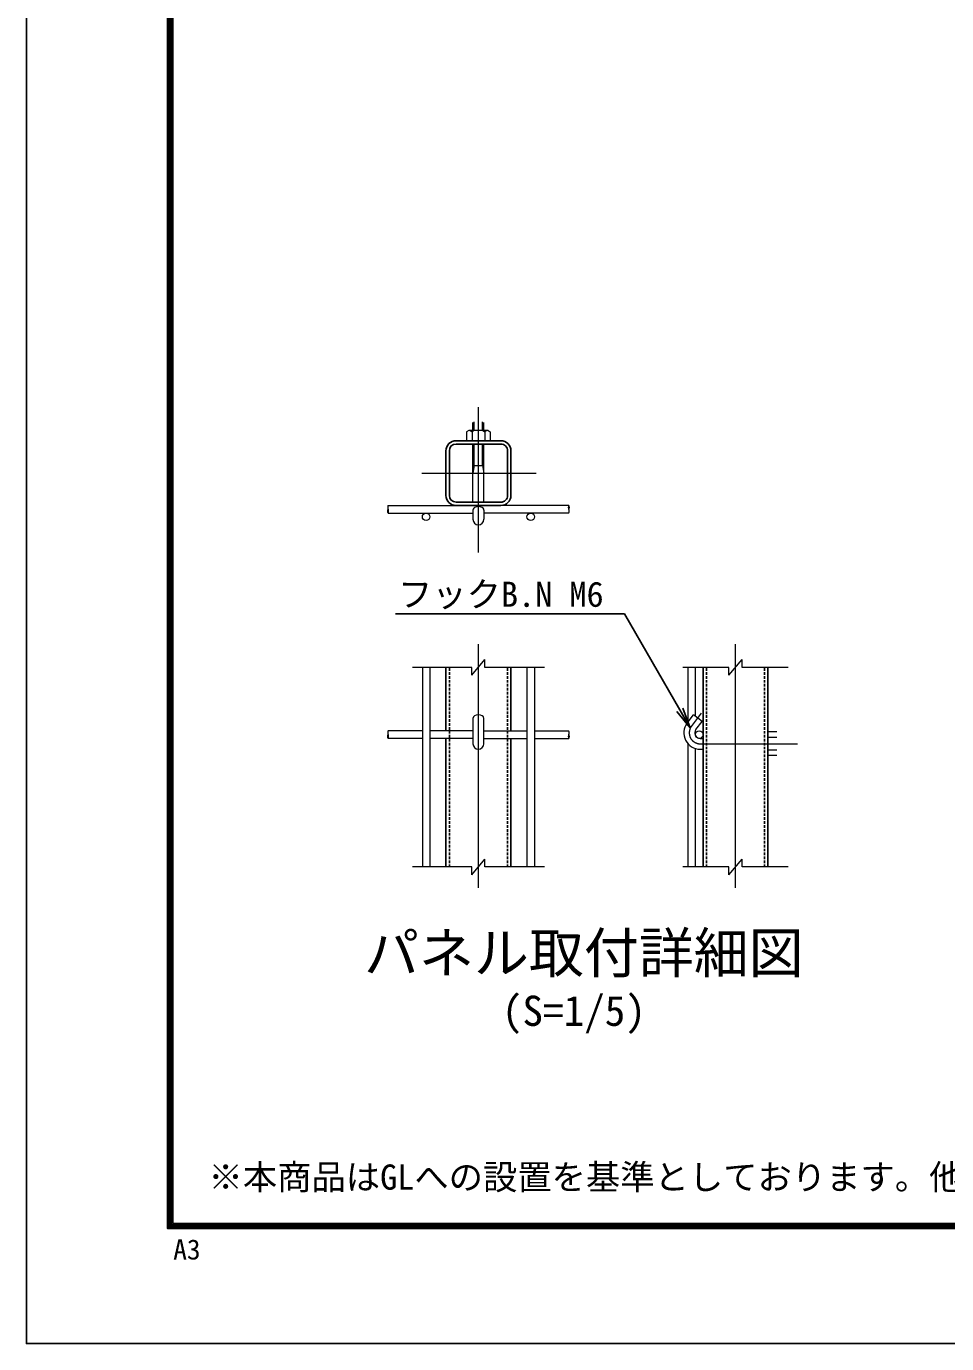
# Model space of a CAD drawing. Units: millimetres, scale not verified, with parts at other scales. Extents: x -396 to 8004, y -2970 to 2970.
# Drawn here: x -396 to 1363, y -2970 to -451 of the extents above; entities that cross this region are included whole.
import ezdxf
from ezdxf.enums import TextEntityAlignment as Align

# ---------------------------------------------------------------- set-up
doc = ezdxf.new("R2010")
doc.units = ezdxf.units.MM
doc.header["$LTSCALE"] = 20
doc.linetypes.add('USER1', pattern=[50.8, 31.75, -6.35, 6.35, -6.35])
doc.linetypes.add('USER2', pattern=[0.375, 0.25, -0.125])
for name, color, linetype, lineweight in [('0-2_D-STR-DIM', 7, 'Continuous', 13), ('0-3_D-STR3', 3, 'Continuous', 13), ('0-4_D-BMK', 2, 'USER1', 13), ('0-5_D-STR1', 1, 'Continuous', 25), ('0-6_D-STR2', 7, 'Continuous', 13), ('0-8_D-STR-TXT', 7, 'Continuous', 25), ('1-0_D-TTL', 7, 'Continuous', 25)]:
    doc.layers.add(name, color=color, linetype=linetype, lineweight=lineweight)
doc.layers.add('0-9_D-TTL-TXT', color=7, linetype='Continuous')
doc.styles.add('ＭＳ ゴシック', font='')
doc.styles.get('ＭＳ ゴシック').set_extended_font_data('MS Gothic')

# ---------------------------------------------------------------- blocks, each defined once
blk = doc.blocks.new('MLeader14')
at = {"layer": '0-8_D-STR-TXT'}
blk.add_line((858.64, -1754.53), (872.87, -1792.5), dxfattribs=at)
for points in [[(852.87, -1757.86), (747.11, -1574.69), (316.39, -1574.69), (309.19, -1574.69)], [(847.09, -1761.19), (872.87, -1792.5), (852.87, -1757.86)]]:
    blk.add_lwpolyline(points, dxfattribs=at)

msp = doc.modelspace()

# ---------------------------------------------------------------- linework, layer by layer
at = {"layer": '0-2_D-STR-DIM'}
for p, q in [((455.47, -1692.01), (480.47, -1662.01)), ((480.47, -1677.01), (480.47, -1662.01)), ((946.85, -1692.01), (971.85, -1662.01)), ((971.85, -1677.01), (971.85, -1662.01)), ((455.47, -1677.01), (341.86, -1677.01)), ((455.47, -1692.01), (455.47, -1677.01)), ((594.09, -1677.01), (480.47, -1677.01)), ((946.85, -1677.01), (858.54, -1677.01)), ((946.85, -1692.01), (946.85, -1677.01)), ((1060.16, -1677.01), (971.85, -1677.01)), ((455.47, -2058.49), (341.86, -2058.49)), ((455.47, -2073.49), (480.47, -2043.49)), ((455.47, -2073.49), (455.47, -2058.49)), ((480.47, -2058.49), (480.47, -2043.49)), ((594.09, -2058.49), (480.47, -2058.49)), ((946.85, -2058.49), (858.54, -2058.49)), ((946.85, -2073.49), (971.85, -2043.49)), ((946.85, -2073.49), (946.85, -2058.49)), ((971.85, -2058.49), (971.85, -2043.49)), ((1060.16, -2058.49), (971.85, -2058.49))]:
    msp.add_line(p, q, dxfattribs=at)
at = {"layer": '0-3_D-STR3'}
for p, q in [((457.57, -1224.01), (457.57, -1208.73)), ((459.97, -1224.01), (459.97, -1207.04)), ((475.97, -1224.01), (475.97, -1207.04)), ((478.37, -1224.01), (478.37, -1208.73)), ((449.31, -1224.01), (445.41, -1226.26)), ((445.41, -1226.26), (445.41, -1243.29)), ((486.63, -1224.01), (449.31, -1224.01)), ((452.07, -1224.01), (455.97, -1226.26)), ((459.87, -1224.01), (455.97, -1226.26)), ((455.97, -1226.26), (455.97, -1243.29)), ((476.07, -1224.01), (479.97, -1226.26)), ((483.87, -1224.01), (479.97, -1226.26)), ((479.97, -1226.26), (479.97, -1243.29)), ((486.63, -1224.01), (490.53, -1226.26)), ((490.53, -1226.26), (490.53, -1243.29)), ((490.53, -1243.29), (445.41, -1243.29)), ((457.57, -1360.89), (457.57, -1249.69)), ((459.97, -1290.89), (459.97, -1249.69)), ((475.97, -1290.89), (475.97, -1249.69)), ((478.37, -1360.89), (478.37, -1249.69)), ((459.97, -1290.89), (457.57, -1305.29)), ((457.57, -1290.89), (478.37, -1290.89)), ((475.97, -1290.89), (478.37, -1305.29)), ((457.57, -1375.99), (457.57, -1393.69)), ((478.37, -1375.99), (478.37, -1393.69)), ((457.57, -1774.22), (457.57, -1822.9)), ((478.37, -1822.9), (478.37, -1774.22)), ((866.83, -1783.32), (878.74, -1767.52)), ((895.35, -1780.04), (878.74, -1767.52)), ((883.45, -1795.84), (895.35, -1780.04)), ((891.75, -1812.5), (897.35, -1812.5)), ((1021.35, -1800.34), (1021.35, -1847.85)), ((1038.38, -1800.34), (1021.35, -1800.34)), ((1038.38, -1810.9), (1021.35, -1810.9)), ((891.75, -1833.3), (897.35, -1833.3)), ((1038.38, -1834.9), (1021.35, -1834.9)), ((1038.38, -1845.46), (1021.35, -1845.46))]:
    msp.add_line(p, q, dxfattribs=at)
for centre, radius, start, end in [((467.97, -1393.69), 10.4, 180, 0), ((891.75, -1802.1), 31.2, 143, 270), ((891.75, -1802.1), 10.4, 143, 270), ((467.97, -1822.9), 10.4, 180, 0)]:
    msp.add_arc(centre, radius, start, end, dxfattribs=at)
for centre, major_axis, start_param, end_param in [((467.97, -1376.05), (10.4, 0), 0, 3.1415927), ((467.97, -1774.28), (-10.4, 0), 3.1415927, 6.2831853)]:
    msp.add_ellipse(centre, major_axis=major_axis, ratio=0.649974, start_param=start_param, end_param=end_param, dxfattribs=at)
at = {"layer": '0-4_D-BMK'}
for p, q in [((467.97, -1457), (467.97, -1179.48)), ((359.73, -1305.29), (578.57, -1305.29)), ((467.97, -2098.08), (467.97, -1632.51)), ((959.35, -2098.08), (959.35, -1632.51)), ((875.14, -1789.58), (894.08, -1764.45)), ((891.75, -1822.9), (1077.48, -1822.9))]:
    msp.add_line(p, q, dxfattribs=at)
msp.add_arc((891.75, -1802.1), 20.8, 143, 270, dxfattribs=at)
at = {"layer": '0-5_D-STR1'}
for p, q in [((510.77, -1243.29), (425.17, -1243.29)), ((510.77, -1249.69), (425.17, -1249.69)), ((405.97, -1348.09), (405.97, -1262.49)), ((412.37, -1348.09), (412.37, -1262.49)), ((523.57, -1348.09), (523.57, -1262.49)), ((529.97, -1348.09), (529.97, -1262.49)), ((425.17, -1360.89), (510.77, -1360.89)), ((425.17, -1367.29), (510.77, -1367.29)), ((405.97, -1798.09), (405.97, -1677.01)), ((529.97, -1798.09), (529.97, -1677.01)), ((897.35, -1677.01), (897.35, -2058.49)), ((1021.35, -1677.01), (1021.35, -2058.49)), ((405.97, -2058.49), (405.97, -1812.49)), ((529.97, -2058.49), (529.97, -1812.49))]:
    msp.add_line(p, q, dxfattribs=at)
at = {"layer": '0-5_D-STR1', "linetype": 'USER2'}
for p, q in [((412.37, -2058.49), (412.37, -1677.01)), ((523.57, -2058.49), (523.57, -1677.01)), ((903.75, -2058.49), (903.75, -1677.01)), ((1014.95, -2058.49), (1014.95, -1677.01))]:
    msp.add_line(p, q, dxfattribs=at)
at = {"layer": '0-5_D-STR1'}
for centre, radius, start, end in [((425.17, -1262.49), 19.2, 90, 180.00001), ((425.17, -1262.49), 12.8, 90, 180), ((510.77, -1262.49), 19.2, 0.00001, 90.00002), ((510.77, -1262.49), 12.8, 0.00001, 90.00002), ((425.17, -1348.09), 19.2, 180.00001, 270), ((425.17, -1348.09), 12.8, 180, 270), ((510.77, -1348.09), 19.2, 270, 0.00001), ((510.77, -1348.09), 12.8, 270, 0.00001)]:
    msp.add_arc(centre, radius, start, end, dxfattribs=at)
at = {"layer": '0-6_D-STR2'}
for p, q in [((295.21, -1367.29), (455.97, -1367.29)), ((295.21, -1381.69), (457.57, -1381.69)), ((640.73, -1381.69), (478.37, -1381.69)), ((640.75, -1367.29), (479.97, -1367.29)), ((360.77, -1677.01), (360.77, -2058.49)), ((375.17, -1677.01), (375.17, -2058.49)), ((560.77, -1677.01), (560.77, -2058.49)), ((575.17, -1677.01), (575.17, -2058.49)), ((868.55, -1781.04), (868.55, -1677.01)), ((882.95, -1770.69), (882.95, -1677.01)), ((360.77, -1798.09), (295.21, -1798.09)), ((360.77, -1812.49), (295.21, -1812.49)), ((457.57, -1798.09), (375.17, -1798.09)), ((457.57, -1812.49), (375.17, -1812.49)), ((478.37, -1798.09), (560.77, -1798.09)), ((478.37, -1812.49), (560.77, -1812.49)), ((575.17, -1798.09), (640.73, -1798.09)), ((575.17, -1812.49), (640.73, -1812.49)), ((868.55, -2058.49), (868.55, -1822.96)), ((882.95, -2058.49), (882.95, -1832.03))]:
    msp.add_line(p, q, dxfattribs=at)
for centre in [(367.97, -1388.89), (567.97, -1388.89), (890.15, -1805.3)]:
    msp.add_circle(centre, 7.2, dxfattribs=at)
for centre, major_axis, start_param, end_param in [((295.21, -1370.89), (0, -3.6), 3.1414937, 6.283185), ((640.73, -1378.09), (0, 3.6), 3.1414937, 6.283185), ((295.21, -1801.69), (0, -3.6), 3.1414937, 6.283185), ((640.73, -1801.69), (0, -3.6), 0.0000003, 3.1416916)]:
    msp.add_ellipse(centre, major_axis=major_axis, ratio=0.114898, start_param=start_param, end_param=end_param, dxfattribs=at)
for centre, major_axis in [((295.21, -1378.09), (0, -3.6)), ((640.73, -1370.89), (0, 3.6)), ((295.21, -1808.9), (0, -3.6)), ((640.73, -1808.9), (0, 3.6))]:
    msp.add_ellipse(centre, major_axis=major_axis, ratio=0.114898, dxfattribs=at)
at = {"layer": '1-0_D-TTL', "color": 2}
msp.add_lwpolyline([(-396.06, 2970), (8003.94, 2970), (8003.94, -2970), (-396.06, -2970)], close=True, dxfattribs=at)
at = {"layer": '1-0_D-TTL'}
for points in [[(-126.06, 2750), (7733.94, 2750), (7733.94, -2750), (-126.06, -2750)], [(-123.56, 2747.5), (7731.44, 2747.5), (7731.44, -2747.5), (-123.56, -2747.5)], [(-121.06, 2745), (7728.94, 2745), (7728.94, -2745), (-121.06, -2745)], [(-118.56, 2742.5), (7726.44, 2742.5), (7726.44, -2742.5), (-118.56, -2742.5)], [(-116.06, 2740), (7723.94, 2740), (7723.94, -2740), (-116.06, -2740)]]:
    msp.add_lwpolyline(points, close=True, dxfattribs=at)

# ---------------------------------------------------------------- block references
at = {"layer": '0-8_D-STR-TXT'}
msp.add_blockref('MLeader14', (0, 0), dxfattribs=at)

# ---------------------------------------------------------------- texts
at = {"layer": '0-8_D-STR-TXT', "style": 'ＭＳ ゴシック'}
for s, p in [('フックB.N M6', (314.23, -1575.42)), ('※本商品はGLへの設置を基準としております。他の条件でご使用の際は別途ご相談ください。', (-47.95, -2689.87))]:
    msp.add_text(s, height=48.09, dxfattribs=at).set_placement(p, align=Align.BOTTOM_LEFT)
at = {"layer": '0-9_D-TTL-TXT', "style": 'ＭＳ ゴシック'}
for s, height, p in [('パネル取付詳細図', 76.98, (249.41, -2284.28)), ('(S=1/5)', 57.77, (512.86, -2379.71)), ('A3', 38.42, (-115.36, -2820.62))]:
    msp.add_text(s, height=height, dxfattribs=at).set_placement(p, align=Align.BOTTOM_LEFT)

doc.saveas('drawing.dxf')
